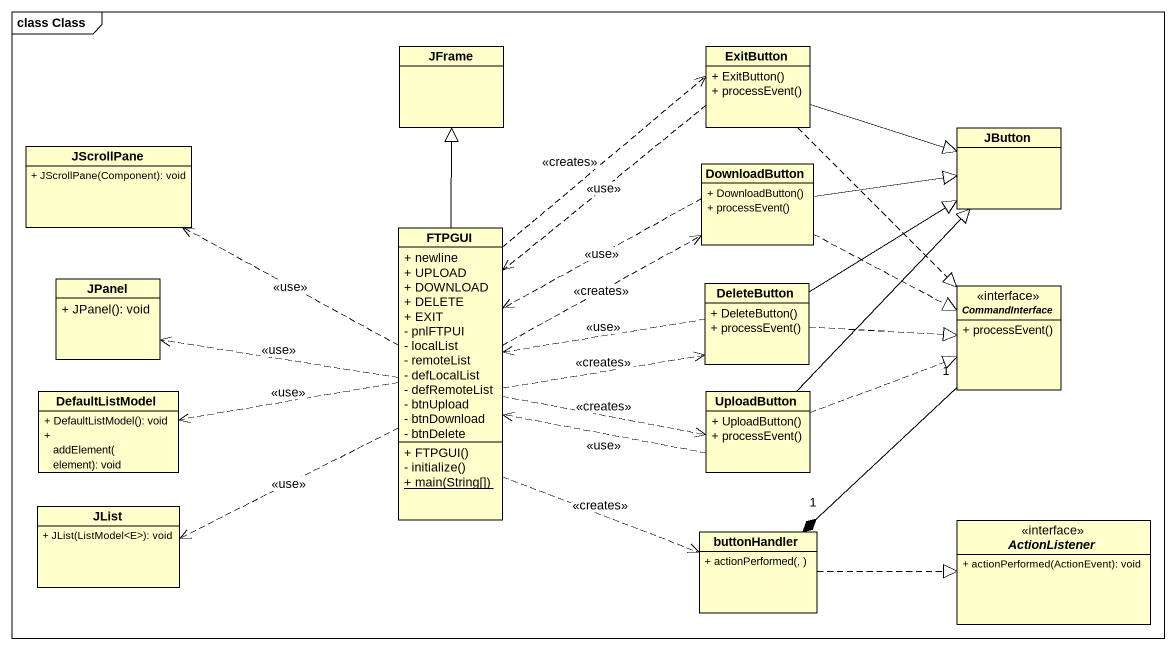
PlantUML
@startuml
mainframe class Class
hide circle
hide empty members
skinparam classAttributeIconSize 0
class JFrame
class ExitButton {
  + ExitButton()
  + processEvent()
}
class JScrollPane {
  + JScrollPane(Component): void
}
class DownloadButton {
  + DownloadButton()
  + processEvent()
}
class JButton
class FTPGUI {
  + newline
  + UPLOAD
  + DOWNLOAD
  + DELETE
  + EXIT
  - pnlFTPUI
  - localList
  - remoteList
  - defLocalList
  - defRemoteList
  - btnUpload
  - btnDownload
  - btnDelete
  + FTPGUI()
  - initialize()
  {static} + main(String[])
}
class JPanel {
  + JPanel(): void
}
class DeleteButton {
  + DeleteButton()
  + processEvent()
}
interface CommandInterface {
  + processEvent()
}
class DefaultListModel {
  + DefaultListModel(): void
  + addElement(element): void
}
class UploadButton {
  + UploadButton()
  + processEvent()
}
class JList {
  + JList(ListModel<E>): void
}
class buttonHandler {
  + actionPerformed(, )
}
interface ActionListener {
  + actionPerformed(ActionEvent): void
}
ExitButton -right-|> JButton
ExitButton ..> FTPGUI : <<use>>
ExitButton ..|> CommandInterface
DownloadButton -right-|> JButton
DownloadButton .left.> FTPGUI : <<use>>
DownloadButton .right.|> CommandInterface
FTPGUI -up-|> JFrame
FTPGUI .up.> ExitButton : <<creates>>
FTPGUI .left.> JScrollPane : <<use>>
FTPGUI .right.> DownloadButton : <<creates>>
FTPGUI .left.> JPanel : <<use>>
FTPGUI .right.> DeleteButton : <<creates>>
FTPGUI .left.> DefaultListModel : <<use>>
FTPGUI .right.> UploadButton : <<creates>>
FTPGUI .left.> JList : <<use>>
FTPGUI ..> buttonHandler : <<creates>>
DeleteButton -up-|> JButton
DeleteButton .left.> FTPGUI : <<use>>
DeleteButton .right.|> CommandInterface
CommandInterface "1" --* "1" buttonHandler
UploadButton -up-|> JButton
UploadButton .left.> FTPGUI : <<use>>
UploadButton .right.|> CommandInterface
buttonHandler .right.|> ActionListener
@enduml
